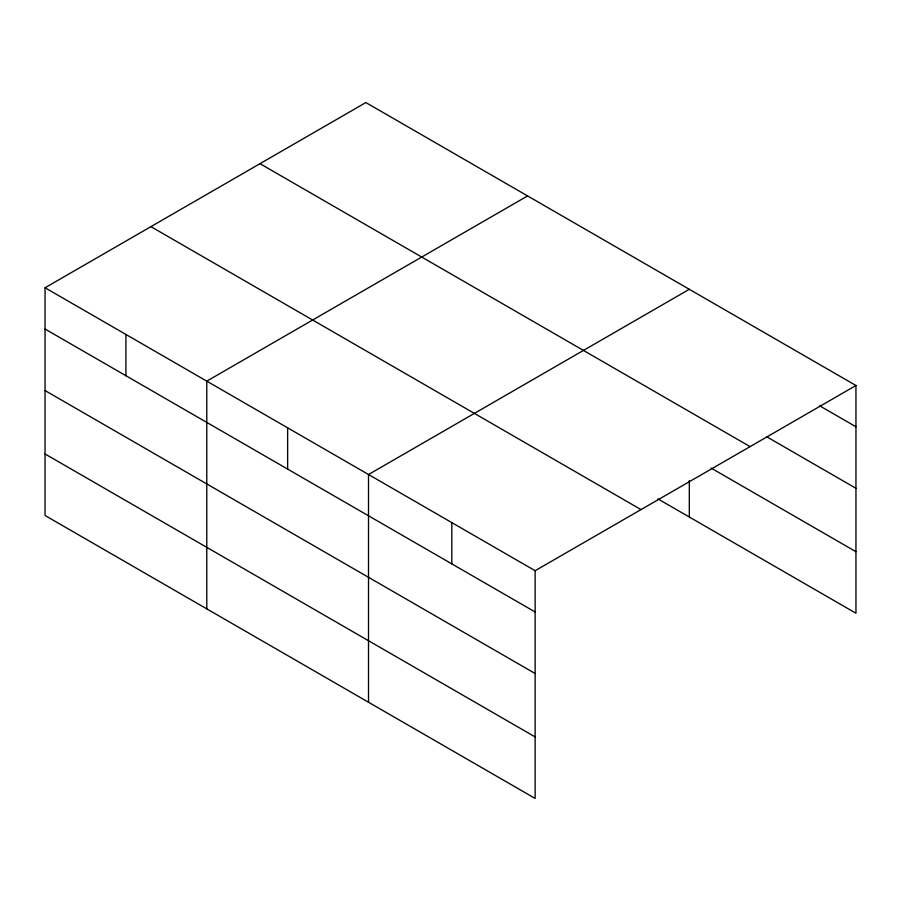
<?xml version="1.0" encoding="UTF-8"?>
<svg xmlns="http://www.w3.org/2000/svg" width="901" height="901" viewBox="0 0 901 901"><rect width="100%" height="100%" fill="white"/><g stroke="black" fill="none" stroke-linecap="round" stroke-linejoin="round"><path stroke-width="1.35" d="M45.05 287.768L535.138 570.716L535.138 798.444L45.05 515.496L45.05 287.768L365.862 102.556L855.95 385.504L855.95 613.232L657.944 498.906M527.592 195.922L206.779 381.146L206.779 608.873M689.321 289.3L368.509 474.523L368.509 702.251M535.138 570.716L855.95 385.504M819.73 405.844L855.95 426.759M766.593 436.703L855.95 488.297M259.995 163.678L750.082 446.626M711.058 468.036L855.95 551.694M150.917 226.647L641.005 509.594M45.05 329.034L535.138 611.982M45.05 390.561L535.138 673.509M45.05 453.969L535.138 736.917M689.321 480.661L689.321 517.028M451.818 522.625L451.818 563.88M287.644 427.829L287.644 469.083M125.915 334.462L125.915 375.717"/></g></svg>
